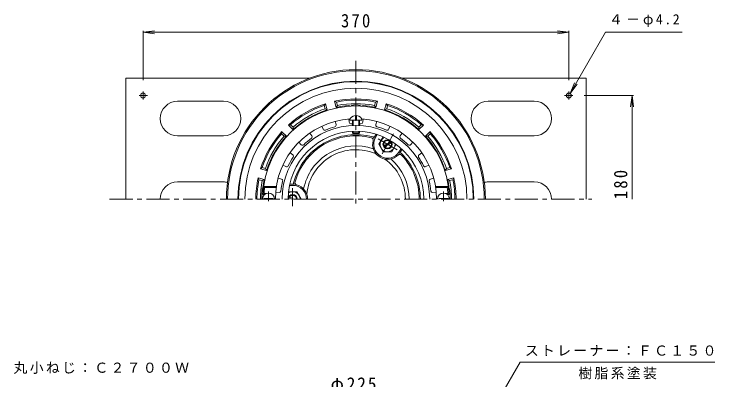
# Model space of a CAD drawing. Units: millimetres, scale not verified. Extents: x -350 to 305, y -464 to 486.
# Drawn here: x -348 to 261, y 168 to 486 of the extents above; entities that cross this region are included whole.
import ezdxf

# ---------------------------------------------------------------- set-up
doc = ezdxf.new("R2010")
doc.units = ezdxf.units.MM
doc.header["$LTSCALE"] = 4
doc.linetypes.add('CHAIN1', pattern=[8, 5, -1, 1, -1])
for name, color, linetype, lineweight in [('0-0_通り芯', 3, 'Continuous', 9), ('0-1_躯体', 2, 'Continuous', 9), ('0-2_仕上', 6, 'Continuous', 9), ('0-4_その他', 7, 'Continuous', 9), ('0-5_寸法', 7, 'Continuous', 9), ('0-A', 2, 'Continuous', 9)]:
    doc.layers.add(name, color=color, linetype=linetype, lineweight=lineweight)
doc.styles.add('ＭＳ ゴシック', font='')
doc.styles.get('ＭＳ ゴシック').set_extended_font_data('MS Gothic')

msp = doc.modelspace()

# ---------------------------------------------------------------- linework, layer by layer
at = {"layer": '0-0_通り芯', "linetype": 'CHAIN1'}
for p, q in [((-50.8, 445.637), (-50.8, 319.489)), ((-264.791, 325.462), (154.057, 325.462))]:
    msp.add_line(p, q, dxfattribs=at)
at = {"layer": '0-0_通り芯'}
for radius, start, end in [(112.5, 0, 180), (111.5, 0, 180), (46.276, 70.96222, 169.0378), (42.99, 65.8652, 174.13472), (42.99, 0, 54.13478), (46.276, 0, 49.0378)]:
    msp.add_arc((-50.8, 325.462), radius, start, end, dxfattribs=at)
at = {"layer": '0-1_躯体'}
for p, q in [((-77.157, 408.373), (-78.325, 406.938)), ((-75.732, 403.054), (-77.157, 408.373)), ((-68.005, 405.125), (-69.43, 410.444)), ((-67.7, 409.785), (-69.43, 410.444)), ((-66.922, 406.881), (-67.7, 409.785)), ((-34.678, 406.881), (-33.9, 409.785)), ((-32.17, 410.444), (-33.9, 409.785)), ((-33.595, 405.125), (-32.17, 410.444)), ((-25.868, 403.054), (-24.443, 408.373)), ((-23.275, 406.938), (-24.443, 408.373)), ((-77.547, 404.034), (-78.325, 406.938)), ((-75.732, 403.054), (-77.547, 404.034)), ((-66.922, 406.881), (-68.005, 405.125)), ((-33.595, 405.125), (-34.678, 406.881)), ((-24.053, 404.034), (-25.868, 403.054)), ((-24.053, 404.034), (-23.275, 406.938)), ((-107.598, 390.037), (-109.425, 389.743)), ((-105.472, 387.912), (-107.598, 390.037)), ((3.872, 387.912), (5.998, 390.037)), ((7.825, 389.743), (5.998, 390.037)), ((-115.082, 384.086), (-115.376, 382.259)), ((-111.188, 380.193), (-115.082, 384.086)), ((-105.531, 385.85), (-109.425, 389.743)), ((-105.472, 387.912), (-105.531, 385.85)), ((3.931, 385.85), (3.872, 387.912)), ((3.931, 385.85), (7.825, 389.743)), ((9.588, 380.193), (13.482, 384.086)), ((13.776, 382.259), (13.482, 384.086)), ((-113.25, 380.133), (-115.376, 382.259)), ((-111.188, 380.193), (-113.25, 380.133)), ((-34.558, 379.593), (-33.283, 381.801)), ((-33.692, 379.093), (-32.309, 381.489)), ((11.65, 380.133), (9.588, 380.193)), ((11.65, 380.133), (13.776, 382.259)), ((-12.908, 367.093), (-11.524, 369.489)), ((-12.042, 366.593), (-10.767, 368.801)), ((-132.276, 352.987), (-133.711, 351.819)), ((-128.393, 350.394), (-133.711, 351.819)), ((-129.372, 352.209), (-132.276, 352.987)), ((-129.372, 352.209), (-128.393, 350.394)), ((26.793, 350.394), (27.772, 352.209)), ((26.793, 350.394), (32.111, 351.819)), ((27.772, 352.209), (30.676, 352.987)), ((32.111, 351.819), (30.676, 352.987)), ((-130.463, 342.666), (-135.782, 344.091)), ((-135.123, 342.362), (-135.782, 344.091)), ((-132.219, 341.584), (-135.123, 342.362)), ((-132.219, 341.584), (-130.463, 342.666)), ((28.863, 342.666), (34.182, 344.091)), ((30.619, 341.584), (28.863, 342.666)), ((30.619, 341.584), (33.523, 342.362)), ((33.523, 342.362), (34.182, 344.091)), ((-105.8, 337.462), (-108.567, 337.462)), ((-105.8, 338.462), (-108.35, 338.462))]:
    msp.add_line(p, q, dxfattribs=at)
at = {"layer": '0-1_躯体', "color": 4, "linetype": 'CHAIN1'}
for p, q in [((-31.523, 377.841), (-15.077, 368.345)), ((-18.049, 382.189), (-28.553, 363.995)), ((-105.8, 319.462), (-105.8, 334.957))]:
    msp.add_line(p, q, dxfattribs=at)
at = {"layer": '0-1_躯体', "color": 4}
for p, q in [((-30.8, 373.093), (-27.047, 379.593)), ((-26.395, 371.883), (-20.705, 375.169)), ((-25.896, 371.017), (-20.205, 374.303)), ((-15.8, 373.093), (-19.553, 366.593)), ((-109.55, 331.957), (-102.044, 331.957)), ((-98.297, 325.466), (-102.044, 331.957)), ((-106.8, 325.462), (-108.895, 326.672)), ((-104.8, 325.462), (-108.395, 327.537)), ((-98.3, 325.462), (-98.297, 325.466))]:
    msp.add_line(p, q, dxfattribs=at)
msp.add_lwpolyline([(-30.8, 373.093), (-27.047, 366.593), (-19.553, 366.593)], dxfattribs=at)
for radius in [4, 3.324]:
    msp.add_circle((-23.3, 373.093), radius, dxfattribs=at)
at = {"layer": '0-1_躯体'}
for centre, radius, start, end in [((-50.8, 325.462), 102.5, 0, 180), ((-50.8, 325.462), 102, 0, 180), ((-50.8, 325.462), 96.441, 0, 180), ((-50.8, 325.462), 87, 107.63522, 132.36475), ((-50.8, 325.462), 87, 77.63522, 102.36475), ((-50.8, 325.462), 86, 78.66675, 101.33324), ((-50.8, 325.462), 83, 78.79947, 101.20049), ((-50.8, 325.462), 87, 47.63522, 72.36475), ((-50.8, 325.462), 86, 108.66675, 131.33324), ((-50.8, 325.462), 81.5, 107.81322, 132.18677), ((-50.8, 325.462), 83, 108.79947, 131.20049), ((-50.8, 325.462), 81.5, 94.32832, 102.18677), ((-56.8, 404.735), 2, 52.44321, 94.32849), ((-50.8, 325.462), 81.876, 87.12955, 92.87045), ((-54.8, 405.237), 2, 36.49266, 92.87048), ((-46.8, 405.237), 2, 87.12952, 143.50734), ((-44.8, 404.735), 2, 85.67151, 127.55679), ((-50.8, 325.462), 81.5, 77.81322, 85.67168), ((-50.8, 325.462), 81.5, 47.81322, 72.18677), ((-50.8, 325.462), 83, 48.79947, 71.20049), ((-50.8, 325.462), 86, 48.66675, 71.33324), ((-50.8, 325.462), 87, 137.63522, 162.36475), ((-50.8, 325.462), 87, 17.63522, 42.36475), ((-50.8, 325.462), 86, 138.66675, 161.33324), ((-50.8, 325.462), 83, 138.79947, 161.20049), ((-50.8, 325.462), 81.5, 137.81322, 162.18677), ((-50.8, 325.462), 56, 74.62402, 165.37592), ((-50.8, 325.462), 55, 75.82635, 164.17365), ((-37.822, 376.848), 2, 345.50188, 75.82657), ((-36.217, 378.493), 1, 337.312, 74.62364), ((-23.3, 373.093), 12, 149.99997, 329.99992), ((-23.3, 373.093), 13, 150.00023, 157.31186), ((-50.8, 325.462), 81.5, 17.81322, 42.18677), ((-50.8, 325.462), 83, 18.79947, 41.20049), ((-50.8, 325.462), 86, 18.66675, 41.33324), ((-23.3, 373.093), 13, 165.50212, 314.49786), ((-23.3, 373.093), 13, 322.688, 329.99991), ((-12.165, 364.607), 1, 45.37593, 142.68735), ((-12.787, 362.394), 2, 44.17444, 134.49887), ((-50.8, 325.462), 56, 0, 45.3759), ((-50.8, 325.462), 55, 0, 44.17365), ((-50.8, 325.462), 87, 167.63525, 180), ((-50.8, 325.462), 86, 168.66676, 180), ((-50.8, 325.462), 83, 168.79951, 180), ((-50.8, 325.462), 81.5, 167.81323, 172.77383), ((-50.8, 325.462), 81.5, 7.22617, 12.18677), ((-50.8, 325.462), 83, 0, 11.20049), ((-50.8, 325.462), 86, 0, 11.33324), ((-50.8, 325.462), 87, 0, 12.36475), ((-129.669, 335.462), 2, 172.77383, 214.65796), ((-105.8, 325.462), 13, 82.688, 89.99991), ((-105.8, 325.462), 12, 0, 89.99992), ((-104.018, 339.348), 1, 165.37593, 262.68735), ((-101.791, 339.916), 2, 164.17444, 254.49887), ((-105.8, 325.462), 13, 0, 74.49786), ((28.069, 335.462), 2, 325.34143, 7.22617), ((-50.8, 325.462), 81.876, 173.5304, 180), ((-130.167, 334.462), 2, 173.52994, 229.91017), ((28.567, 334.462), 2, 310.089, 6.47006), ((-50.8, 325.462), 81.876, 0, 6.4696)]:
    msp.add_arc(centre, radius, start, end, dxfattribs=at)
at = {"layer": '0-1_躯体', "color": 4}
for centre, radius, start, end in [((-23.295, 373.09), 6.5, 114.63715, 5.35175), ((-105.8, 325.462), 4, 0, 180), ((-105.8, 325.467), 6.5, 359.95093, 125.35165), ((-105.8, 325.462), 3.324, 0, 180)]:
    msp.add_arc(centre, radius, start, end, dxfattribs=at)
at = {"layer": '0-2_仕上'}
for p, q in [((-51.3, 394.663), (-51.3, 398.045)), ((-68.819, 393.103), (-68.057, 390.242)), ((-57.002, 395.186), (-56.74, 392.238)), ((-56.05, 394.163), (-45.55, 394.163)), ((-53.8, 389.494), (-53.8, 394.163)), ((-53.3, 389.515), (-53.3, 394.163)), ((-48.3, 389.515), (-48.3, 394.163)), ((-47.8, 389.494), (-47.8, 394.163)), ((-44.598, 395.186), (-44.861, 392.238)), ((-32.78, 393.103), (-33.543, 390.242)), ((-80.475, 388.86), (-79.22, 386.179)), ((-53.8, 382.962), (-53.8, 384.385)), ((-53.3, 382.462), (-53.3, 384.409)), ((-48.3, 382.462), (-48.3, 384.409)), ((-47.8, 382.962), (-47.8, 384.385)), ((-21.125, 388.86), (-22.38, 386.179)), ((-90.867, 382.86), (-89.173, 380.433)), ((-53.8, 382.962), (-47.8, 382.962)), ((-53.8, 382.962), (-53.3, 382.462)), ((-53.3, 382.462), (-48.3, 382.462)), ((-47.8, 382.962), (-48.3, 382.462)), ((-10.733, 382.86), (-12.427, 380.433)), ((-100.369, 374.887), (-98.273, 372.797)), ((-1.231, 374.887), (-3.327, 372.797)), ((-108.083, 365.695), (-105.66, 363.993)), ((6.483, 365.695), (4.06, 363.993)), ((-114.284, 354.953), (-111.599, 353.706)), ((12.684, 354.953), (9.999, 353.706)), ((-118.389, 343.677), (-115.53, 342.906)), ((16.789, 343.677), (13.93, 342.906)), ((-119.93, 336.462), (-131.05, 336.462)), ((-130.173, 335.462), (-131.05, 336.462)), ((-120.082, 335.462), (-130.173, 335.462)), ((18.33, 336.462), (29.45, 336.462)), ((18.482, 335.462), (28.573, 335.462)), ((28.573, 335.462), (29.45, 336.462)), ((-130.644, 330.462), (-131.701, 329.462)), ((-130.2, 329.462), (-131.701, 329.462)), ((-128.401, 330.462), (-130.644, 330.462)), ((-120.542, 331.462), (-117.593, 331.208)), ((18.942, 331.462), (15.993, 331.208)), ((26.801, 330.462), (29.044, 330.462)), ((28.6, 329.462), (30.101, 329.462)), ((29.044, 330.462), (30.101, 329.462)), ((-122.8, 325.462), (-122.8, 326.062)), ((21.2, 325.462), (21.2, 326.062))]:
    msp.add_line(p, q, dxfattribs=at)
at = {"layer": '0-2_仕上', "linetype": 'CHAIN1'}
for p, q in [((-126.8, 332.031), (-126.8, 323.654)), ((25.2, 332.031), (25.2, 323.654))]:
    msp.add_line(p, q, dxfattribs=at)
at = {"layer": '0-2_仕上'}
for points in [[(-51.3, 394.663), (-50.3, 394.663), (-50.3, 398.045)], [(-130.8, 325.462), (-130.8, 326.062), (-122.8, 326.062)], [(29.2, 325.462), (29.2, 326.062), (21.2, 326.062)]]:
    msp.add_lwpolyline(points, dxfattribs=at)
for centre, radius, start, end in [((-50.8, 325.462), 81, 2.83057, 177.16943), ((-50.8, 325.462), 70, 94.12062, 180), ((-69.507, 389.856), 1.5, 286.19861, 14.91734), ((-55.245, 392.37), 1.5, 185.08295, 273.80103), ((-50.8, 325.462), 65.556, 92.62291, 93.80115), ((-50.8, 325.462), 65.556, 86.19884, 87.37709), ((-46.355, 392.37), 1.5, 266.19861, 354.91734), ((-50.8, 325.462), 70, 0, 85.87938), ((-32.093, 389.856), 1.5, 165.08295, 253.80103), ((-50.8, 325.462), 64.102, 0, 180), ((-50.8, 325.462), 59, 0, 180), ((-77.862, 386.815), 1.5, 205.08295, 293.80103), ((-50.8, 325.462), 65.556, 106.19884, 113.80116), ((-50.8, 325.462), 65.556, 66.19884, 73.80116), ((-23.738, 386.815), 1.5, 246.19861, 334.91734), ((-50.8, 325.462), 65.556, 126.19884, 133.80116), ((-90.403, 379.574), 1.5, 306.19861, 34.91734), ((-11.197, 379.574), 1.5, 145.08295, 233.80103), ((-50.8, 325.462), 65.556, 46.19884, 53.80116), ((-97.214, 373.859), 1.5, 225.08295, 313.80103), ((-4.386, 373.859), 1.5, 226.19861, 314.91734), ((-50.8, 325.462), 65.556, 146.19884, 153.80116), ((-106.522, 362.766), 1.5, 326.19861, 54.91734), ((4.922, 362.766), 1.5, 125.08295, 213.80103), ((-50.8, 325.462), 65.556, 26.19884, 33.80116), ((-110.967, 355.066), 1.5, 245.08295, 333.80103), ((9.368, 355.066), 1.5, 206.19861, 294.91734), ((-50.8, 325.462), 65.556, 166.19884, 173.80116), ((-115.92, 341.458), 1.5, 346.19861, 74.91734), ((14.32, 341.458), 1.5, 105.08295, 193.80103), ((-50.8, 325.462), 65.556, 6.19884, 13.80116), ((-50.8, 325.462), 80, 172.81923, 176.41667), ((-50.8, 325.462), 80, 3.58333, 7.18077), ((-126.8, 325.462), 5.25, 0, 180), ((-117.464, 332.702), 1.5, 265.08295, 353.80103), ((15.864, 332.702), 1.5, 186.19861, 274.91734), ((25.2, 325.462), 5.25, 0, 180)]:
    msp.add_arc(centre, radius, start, end, dxfattribs=at)
for start_param, end_param in [(1.6661772, 3.1415927), (6.2831853, 7.7586008)]:
    msp.add_ellipse((-50.8, 394.163), major_axis=(5.25, 0), ratio=0.7428, start_param=start_param, end_param=end_param, dxfattribs=at)
at = {"layer": '0-4_その他'}
for p, q in [((-235.8, 470.462), (-225.885, 471.767)), ((-235.8, 428.924), (-235.8, 471.662)), ((-235.8, 470.462), (134.2, 470.462)), ((-235.8, 470.462), (-225.885, 469.156)), ((134.2, 470.462), (124.286, 471.767)), ((134.2, 470.462), (124.286, 469.156)), ((134.2, 428.924), (134.2, 471.662)), ((147.544, 415.462), (190.4, 415.462)), ((189.2, 415.462), (187.895, 405.547)), ((189.2, 325.462), (189.2, 415.462)), ((189.2, 415.462), (190.505, 405.547))]:
    msp.add_line(p, q, dxfattribs=at)
at = {"layer": '0-5_寸法'}
for p, q in [((135.25, 417.28), (139.077, 426.519)), ((135.25, 417.28), (141.338, 425.214)), ((13.302, 47.913), (91.822, 183.913)), ((91.822, 183.913), (261.177, 183.913))]:
    msp.add_line(p, q, dxfattribs=at)
msp.add_lwpolyline([(135.25, 417.28), (165.954, 470.462), (232.676, 470.462)], dxfattribs=at)
at = {"layer": '0-A'}
for p, q in [((-250.8, 325.462), (-250.8, 430.462)), ((-250.8, 430.462), (-91.189, 430.462)), ((-10.411, 430.462), (149.2, 430.462)), ((149.2, 430.462), (149.2, 325.462)), ((-205.8, 410.462), (-165.8, 410.462)), ((104.2, 410.462), (64.2, 410.462)), ((-205.8, 380.462), (-165.8, 380.462)), ((104.2, 380.462), (64.2, 380.462)), ((-205.8, 340.462), (-165.8, 340.462)), ((104.2, 340.462), (64.2, 340.462))]:
    msp.add_line(p, q, dxfattribs=at)
at = {"layer": '0-A', "linetype": 'CHAIN1'}
for p, q in [((-232.041, 415.462), (-239.144, 415.462)), ((-235.8, 411.954), (-235.8, 418.924)), ((130.441, 415.462), (137.544, 415.462)), ((134.2, 411.954), (134.2, 418.924))]:
    msp.add_line(p, q, dxfattribs=at)
at = {"layer": '0-A'}
for centre in [(-235.8, 415.462), (134.2, 415.462)]:
    msp.add_circle(centre, 2.1, dxfattribs=at)
for centre, start, end in [((-205.8, 395.462), 90, 270), ((-165.8, 395.462), 270, 90), ((64.2, 395.462), 90, 270), ((104.2, 395.462), 270, 90), ((-205.8, 325.462), 90, 180), ((-165.8, 325.462), 76.69865, 90), ((64.2, 325.462), 90, 103.30135), ((104.2, 325.462), 0, 90)]:
    msp.add_arc(centre, 15, start, end, dxfattribs=at)

# ---------------------------------------------------------------- texts
at = {"layer": '0-4_その他', "color": 2, "char_height": 11.73, "attachment_point": 7, "style": 'ＭＳ ゴシック'}
for s, insert in [('\\T1.27;\\W0.9;370', (-63.8, 474.462)), ('\\T1.21;\\W0.95;φ225', (-72.8, 155.913))]:
    msp.add_mtext(s, dxfattribs=dict(at, insert=insert))
at = {"layer": '0-4_その他', "color": 2, "insert": (185.2, 325.462), "char_height": 11.73, "attachment_point": 7, "rotation": 90, "style": 'ＭＳ ゴシック'}
msp.add_mtext('\\T1.27;\\W0.9;180', dxfattribs=at)
at = {"layer": '0-5_寸法', "char_height": 8.798, "attachment_point": 7, "style": 'ＭＳ ゴシック'}
for s, insert in [('\\T1.23;４－φ4.2', (169.08, 474.905)), ('\\T1.17;ストレーナー：ＦＣ１５０', (95.968, 189.155)), ('\\T1.17;丸小ねじ：Ｃ２７００Ｗ', (-348.252, 173.749)), ('\\T1.17;樹脂系塗装', (142.5, 169.022))]:
    msp.add_mtext(s, dxfattribs=dict(at, insert=insert))

doc.saveas('drawing.dxf')
